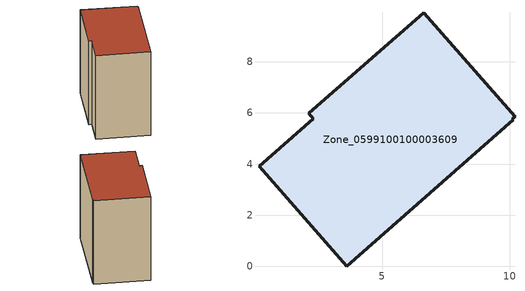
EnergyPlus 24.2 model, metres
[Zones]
Zone_0599100100003609
 floor ground (C_G): 2.31,5.77 2.12,5.98 6.62,9.92 10.2,5.85 10.1,5.76 10.13,5.72 3.62,0 0.18,3.91 z0
 wall outside (C_F): 10.1,5.76 10.2,5.85 6.62,9.92 2.12,5.98 2.31,5.77 0.18,3.91 3.62,0 10.13,5.72 10.1,5.76 z0:8.98
 roof outside (C_R): 2.31,5.77 0.18,3.91 3.62,0 10.13,5.72 10.1,5.76 10.2,5.85 6.62,9.92 2.12,5.98 z8.98
[BUILDING]
Pand.0599100100003609: North Axis=0; Terrain=City; Loads Convergence Tolerance Value=0.04; Temperature Convergence Tolerance Value=0.4; Solar Distribution=FullExterior; Maximum Number of Warmup Days=25; Minimum Number of Warmup Days=1
[Site:Location]
Rotterdam.The.Hague.AP_ZH_NLD Design_Conditions: Latitude=51.96; Longitude=4.45; Time Zone=1; Elevation=-4.5
[SITE:GROUNDTEMPERATURE:BUILDINGSURFACE]
18, 18, 18, 18, 18, 18, 18, 18, 18, 18, 18, 18
[MATERIAL] Thermal Absorptance=0.9; Solar Absorptance=0.7; Visible Absorptance=0.7
Name | Roughness | Thickness | Conductivity | Density | Specific Heat
G.TC.2015-2018 | MediumSmooth | 0.15 | 0.0428571 | 540 | 1210
F.TC.2015-2018 | Rough | 0.3 | 0.0666667 | 1920 | 840
R.TC.2015-2018 | MediumRough | 0.2 | 0.0333333 | 1500 | 1000
[CONSTRUCTION]
C_G: G.TC.2015-2018
C_F: F.TC.2015-2018
C_R: R.TC.2015-2018
[ZONE]
Zone_0599100100003609: Type=1; Multiplier=1; Ceiling Height=Autocalculate; Volume=Autocalculate; Floor Area=autocalculate; Part of Total Floor Area=Yes
[ZONEINFILTRATION:DESIGNFLOWRATE]
Infil_Zone_0599100100003609: Zone or ZoneList or Space or SpaceList=Zone_0599100100003609; Schedule=AlwaysOn; Design Flow Rate Calculation Method=Flow/Area; Flow Rate per Floor Area=0.0015; Constant Term Coefficient=1; Temperature Term Coefficient=0; Velocity Term Coefficient=0; Velocity Squared Term Coefficient=0
[HVACTEMPLATE:ZONE:IDEALLOADSAIRSYSTEM]
Zone_0599100100003609: Maximum Heating Supply Air Temperature=50; Minimum Cooling Supply Air Temperature=13; Maximum Heating Supply Air Humidity Ratio=0.0156; Minimum Cooling Supply Air Humidity Ratio=0.0077; Heating Limit=NoLimit; Cooling Limit=NoLimit; Dehumidification Control Type=ConstantSensibleHeatRatio; Cooling Sensible Heat Ratio=0.7; Dehumidification Setpoint=60; Humidification Control Type=None; Humidification Setpoint=30; Outdoor Air Method=None; Outdoor Air Flow Rate per Person=0.00944; Outdoor Air Flow Rate per Zone Floor Area=0; Outdoor Air Flow Rate per Zone=0; Demand Controlled Ventilation Type=None; Outdoor Air Economizer Type=NoEconomizer; Heat Recovery Type=None; Sensible Heat Recovery Effectiveness=0.7; Latent Heat Recovery Effectiveness=0.65
[ZONECONTROL:THERMOSTAT]
ThermostatControl_Zone_0599100100003609: Zone or ZoneList=Zone_0599100100003609; Control Type Schedule=DualSetpointControlType; Control 1=Thermostat_Zone_0599100100003609; Temperature Difference Between Cutout And Setpoint=0
[THERMOSTATSETPOINT:DUALSETPOINT]
Thermostat_Zone_0599100100003609: Heating Setpoint Temperature Schedule=HeatingSetpoint_Zone_0599100100003609; Cooling Setpoint Temperature Schedule=CoolingSetpoint_Zone_0599100100003609
[SCHEDULE:COMPACT]
HeatingSetpoint_Zone_0599100100003609: Through: 12/31, For: AllDays, Until: 24:00, 21
CoolingSetpoint_Zone_0599100100003609: Through: 12/31, For: AllDays, Until: 24:00, 24
DualSetpointControlType: Through: 12/31, For: AllDays, Until: 24:00, 4
AlwaysOn: Through: 12/31, For: AllDays, Until: 24:00, 1
